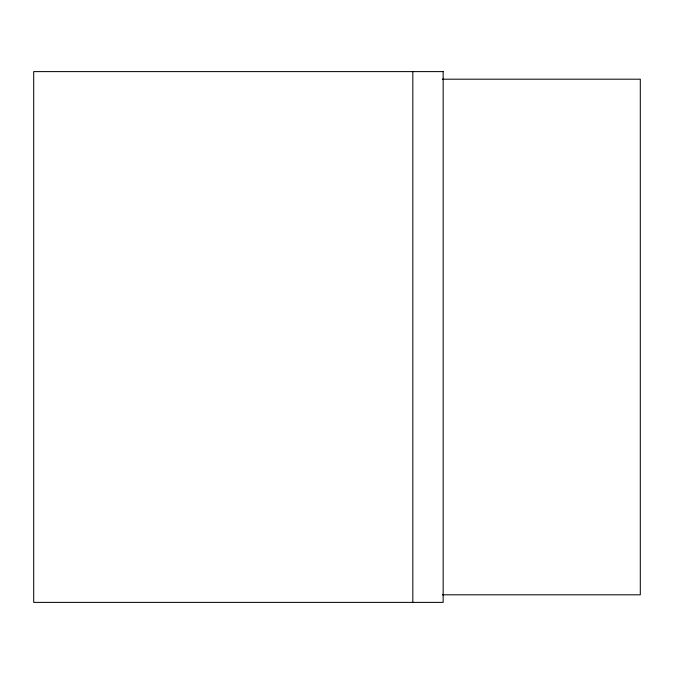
<?xml version="1.0" encoding="UTF-8"?>
<svg xmlns="http://www.w3.org/2000/svg" width="674" height="674" viewBox="0 0 674 674"><rect width="100%" height="100%" fill="white"/><g stroke="black" fill="none" stroke-linecap="round" stroke-linejoin="round"><path stroke-width="1.01" d="M442.312 79.195L640.3 79.195L640.3 594.805L442.312 594.805M412.825 71.612L412.825 602.388M443.155 71.612L33.7 71.612L33.7 602.388L443.155 602.388L443.155 71.612"/></g></svg>
